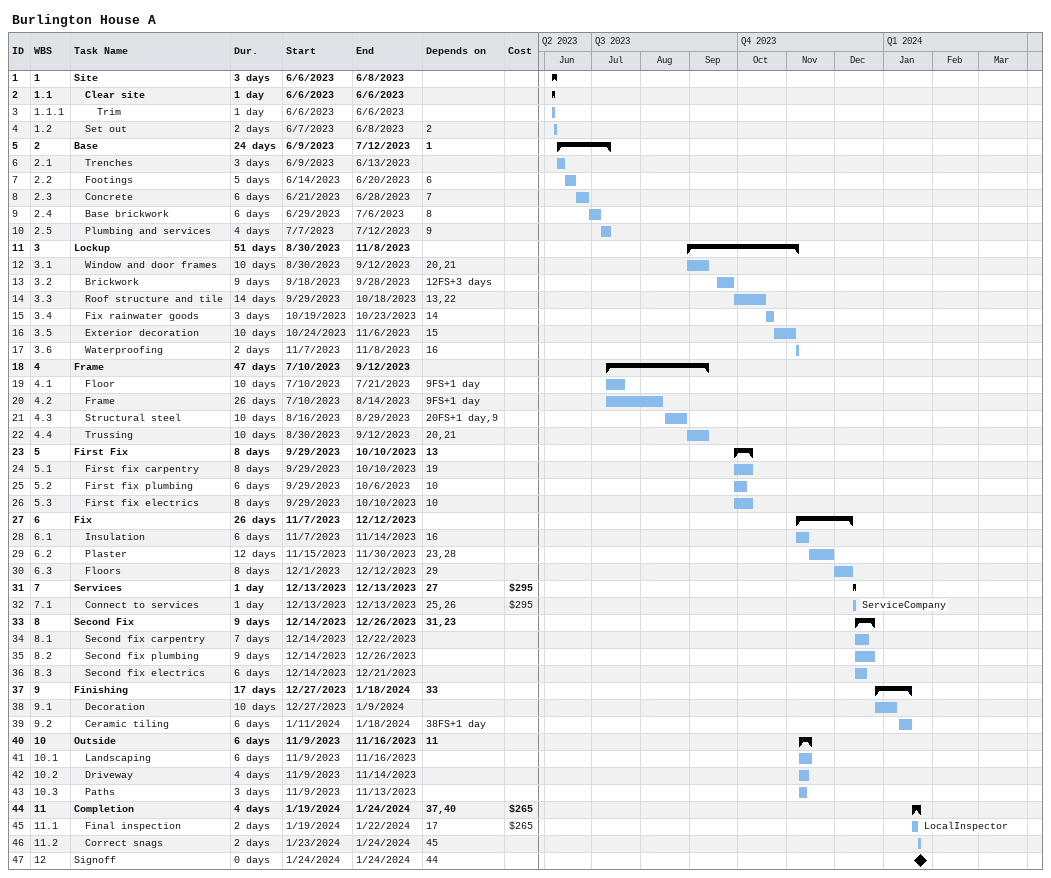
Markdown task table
Burlington House A

| ID | WBS | Task | Duration | Start | Finish | Predecessors | Resources | Cost ($) |
|---|---|---|---|---|---|---|---|---|
| 1 | 1 | **Site** | 3d | 2023-06-06 | 2023-06-08 |  |  |  |
| 2 | 1.1 | **Clear site** | 1d | 2023-06-06 | 2023-06-06 |  |  |  |
| 3 | 1.1.1 | Trim | 1d | 2023-06-06 | 2023-06-06 |  |  |  |
| 4 | 1.2 | Set out | 2d | 2023-06-07 | 2023-06-08 | 2 |  |  |
| 5 | 2 | **Base** | 24d | 2023-06-09 | 2023-07-12 | 1 |  |  |
| 6 | 2.1 | Trenches | 3d | 2023-06-09 | 2023-06-13 |  |  |  |
| 7 | 2.2 | Footings | 5d | 2023-06-14 | 2023-06-20 | 6 |  |  |
| 8 | 2.3 | Concrete | 6d | 2023-06-21 | 2023-06-28 | 7 |  |  |
| 9 | 2.4 | Base brickwork | 6d | 2023-06-29 | 2023-07-06 | 8 |  |  |
| 10 | 2.5 | Plumbing and services | 4d | 2023-07-07 | 2023-07-12 | 9 |  |  |
| 11 | 3 | **Lockup** | 51d | 2023-08-30 | 2023-11-08 |  |  |  |
| 12 | 3.1 | Window and door frames | 10d | 2023-08-30 | 2023-09-12 | 20, 21 |  |  |
| 13 | 3.2 | Brickwork | 9d | 2023-09-18 | 2023-09-28 | 12FS+3d |  |  |
| 14 | 3.3 | Roof structure and tile | 14d | 2023-09-29 | 2023-10-18 | 13, 22 |  |  |
| 15 | 3.4 | Fix rainwater goods | 3d | 2023-10-19 | 2023-10-23 | 14 |  |  |
| 16 | 3.5 | Exterior decoration | 10d | 2023-10-24 | 2023-11-06 | 15 |  |  |
| 17 | 3.6 | Waterproofing | 2d | 2023-11-07 | 2023-11-08 | 16 |  |  |
| 18 | 4 | **Frame** | 47d | 2023-07-10 | 2023-09-12 |  |  |  |
| 19 | 4.1 | Floor | 10d | 2023-07-10 | 2023-07-21 | 9FS+1d |  |  |
| 20 | 4.2 | Frame | 26d | 2023-07-10 | 2023-08-14 | 9FS+1d |  |  |
| 21 | 4.3 | Structural steel | 10d | 2023-08-16 | 2023-08-29 | 20FS+1d, 9 |  |  |
| 22 | 4.4 | Trussing | 10d | 2023-08-30 | 2023-09-12 | 20, 21 |  |  |
| 23 | 5 | **First Fix** | 8d | 2023-09-29 | 2023-10-10 | 13 |  |  |
| 24 | 5.1 | First fix carpentry | 8d | 2023-09-29 | 2023-10-10 | 19 |  |  |
| 25 | 5.2 | First fix plumbing | 6d | 2023-09-29 | 2023-10-06 | 10 |  |  |
| 26 | 5.3 | First fix electrics | 8d | 2023-09-29 | 2023-10-10 | 10 |  |  |
| 27 | 6 | **Fix** | 26d | 2023-11-07 | 2023-12-12 |  |  |  |
| 28 | 6.1 | Insulation | 6d | 2023-11-07 | 2023-11-14 | 16 |  |  |
| 29 | 6.2 | Plaster | 12d | 2023-11-15 | 2023-11-30 | 23, 28 |  |  |
| 30 | 6.3 | Floors | 8d | 2023-12-01 | 2023-12-12 | 29 |  |  |
| 31 | 7 | **Services** | 1d | 2023-12-13 | 2023-12-13 | 27 |  | 295 |
| 32 | 7.1 | Connect to services | 1d | 2023-12-13 | 2023-12-13 | 25, 26 | ServiceCompany | 295 |
| 33 | 8 | **Second Fix** | 9d | 2023-12-14 | 2023-12-26 | 31, 23 |  |  |
| 34 | 8.1 | Second fix carpentry | 7d | 2023-12-14 | 2023-12-22 |  |  |  |
| 35 | 8.2 | Second fix plumbing | 9d | 2023-12-14 | 2023-12-26 |  |  |  |
| 36 | 8.3 | Second fix electrics | 6d | 2023-12-14 | 2023-12-21 |  |  |  |
| 37 | 9 | **Finishing** | 17d | 2023-12-27 | 2024-01-18 | 33 |  |  |
| 38 | 9.1 | Decoration | 10d | 2023-12-27 | 2024-01-09 |  |  |  |
| 39 | 9.2 | Ceramic tiling | 6d | 2024-01-11 | 2024-01-18 | 38FS+1d |  |  |
| 40 | 10 | **Outside** | 6d | 2023-11-09 | 2023-11-16 | 11 |  |  |
| 41 | 10.1 | Landscaping | 6d | 2023-11-09 | 2023-11-16 |  |  |  |
| 42 | 10.2 | Driveway | 4d | 2023-11-09 | 2023-11-14 |  |  |  |
| 43 | 10.3 | Paths | 3d | 2023-11-09 | 2023-11-13 |  |  |  |
| 44 | 11 | **Completion** | 4d | 2024-01-19 | 2024-01-24 | 37, 40 |  | 265 |
| 45 | 11.1 | Final inspection | 2d | 2024-01-19 | 2024-01-22 | 17 | LocalInspector | 265 |
| 46 | 11.2 | Correct snags | 2d | 2024-01-23 | 2024-01-24 | 45 |  |  |
| 47 | 12 | Signoff | 0d | 2024-01-24 | 2024-01-24 | 44 |  |  |
